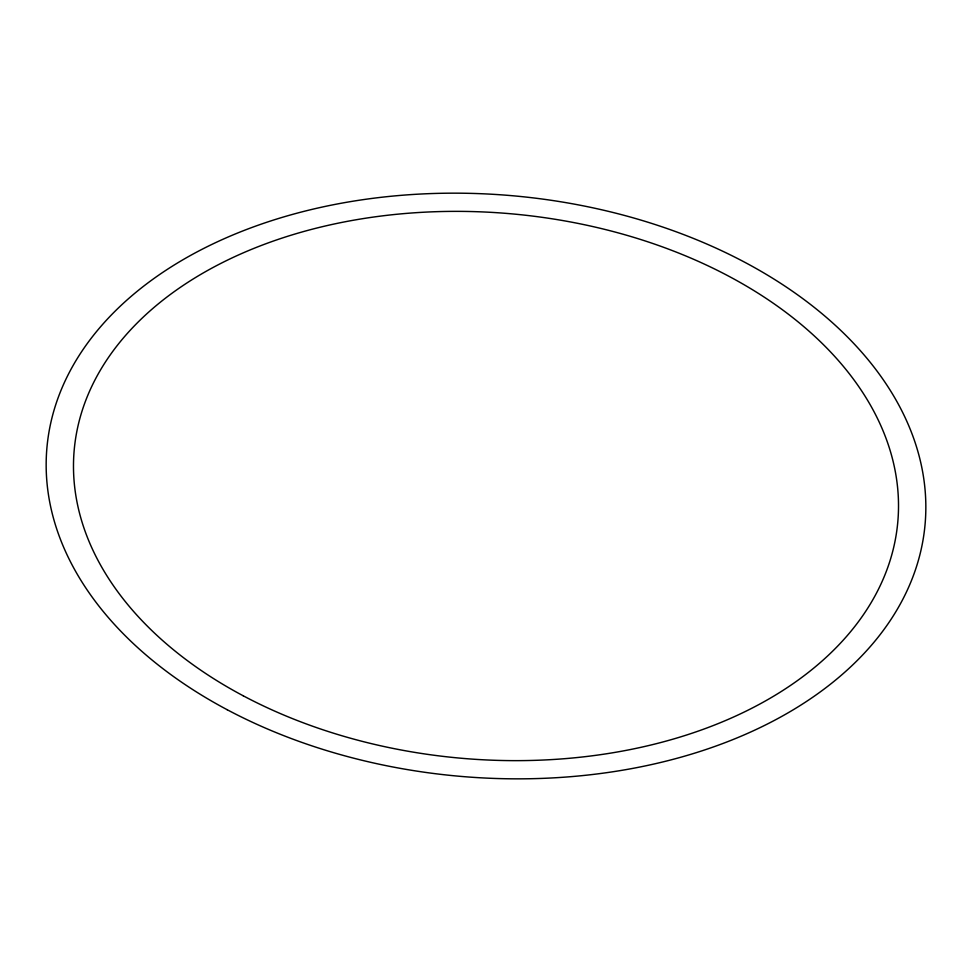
<?xml version="1.0" encoding="UTF-8"?>
<svg xmlns="http://www.w3.org/2000/svg" width="972" height="972" viewBox="0 0 972 972"><rect width="100%" height="100%" fill="white"/><g stroke="black" fill="none" stroke-linecap="round" stroke-linejoin="round"><path stroke-width="1.46" d="M227.181 709.718A440.753 291.479 4.9 0 0 923.4 537.783A440.753 291.479 4.9 0 0 307.419 210.499A440.753 291.479 4.9 0 0 227.181 709.718M243.267 695.818A413.367 273.363 4.9 0 0 896.22 534.576A413.367 273.363 4.9 0 0 318.512 227.618A413.367 273.363 4.9 0 0 243.267 695.818"/></g></svg>
